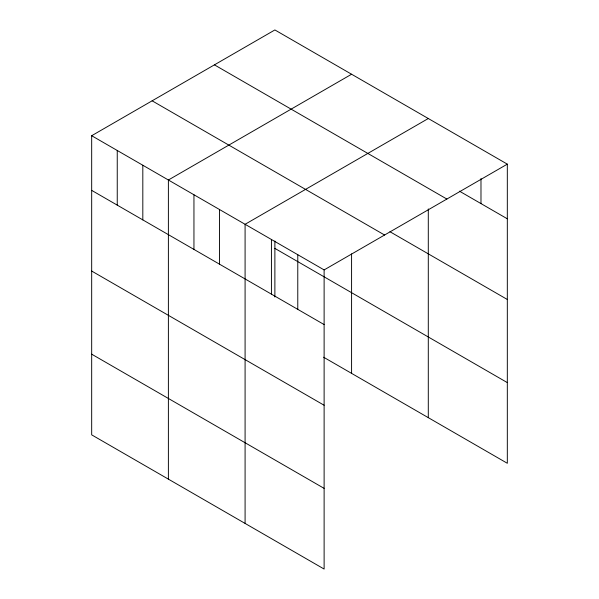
<?xml version="1.0" encoding="UTF-8"?>
<svg xmlns="http://www.w3.org/2000/svg" width="599" height="599" viewBox="0 0 599 599"><rect width="100%" height="100%" fill="white"/><g stroke="black" fill="none" stroke-linecap="round" stroke-linejoin="round"><path stroke-width="0.9" d="M91.677 135.718L324.119 269.917L324.119 569.05L91.677 434.852L91.677 135.718L274.881 29.95L507.323 164.148L507.323 463.282L323.617 357.221M428.292 208.924L428.292 417.653M351.583 74.239L168.386 180.007L168.386 479.14M428.292 118.52L245.088 224.296L245.088 523.421M324.119 269.917L507.323 164.148M459.426 191.148L507.323 218.8M214.427 64.857L446.869 199.055M389.942 231.708L507.323 299.478M152.131 100.819L384.573 235.018M274.881 248.398L507.323 382.604M91.677 190.37L324.119 324.568M91.677 271.048L324.119 405.246M91.677 354.174L324.119 488.372M480.982 178.577L480.982 203.593M351.583 253.894L351.583 373.364M297.778 254.71L297.778 309.361M274.881 241.015L274.881 296.992M271.429 239.503L271.429 294.154M219.519 209.53L219.519 264.181M193.949 194.765L193.949 249.416M142.817 165.242L142.817 219.893M117.247 150.484L117.247 205.135"/></g></svg>
